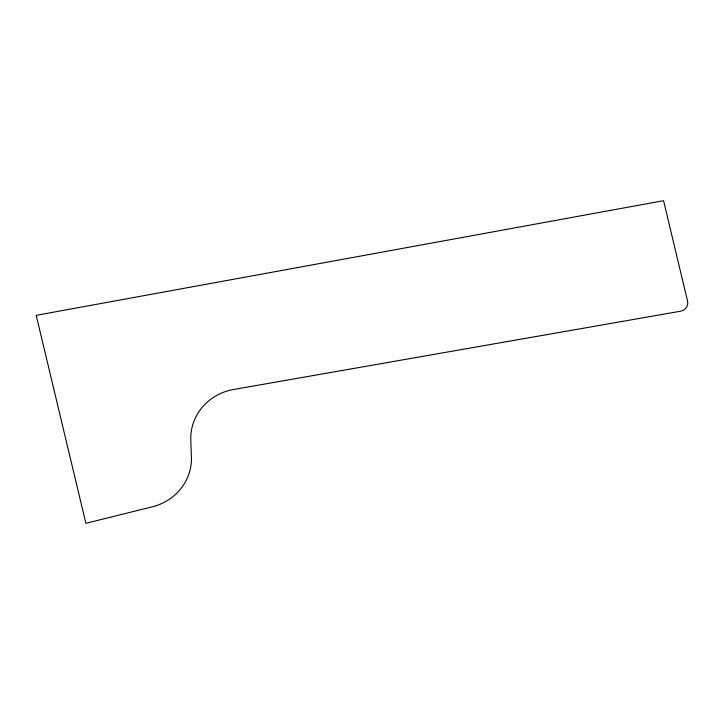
<?xml version="1.0" encoding="UTF-8"?>
<svg xmlns="http://www.w3.org/2000/svg" width="724" height="724" viewBox="0 0 724 724"><rect width="100%" height="100%" fill="white"/><g stroke="black" fill="none" stroke-linecap="round" stroke-linejoin="round"><path stroke-width="1.09" d="M191.489 460.844L191.19 463.677A50.291 47.494 -18.2 0 1 152.447 506.773L85.885 523.307L36.2 315.338L663.564 200.693L687.61 301.338A8.38 7.919 -18.2 0 1 680.705 311.184L233.399 389.521A50.291 47.494 -18.2 0 0 190.792 439.622L191.489 460.844"/></g></svg>
